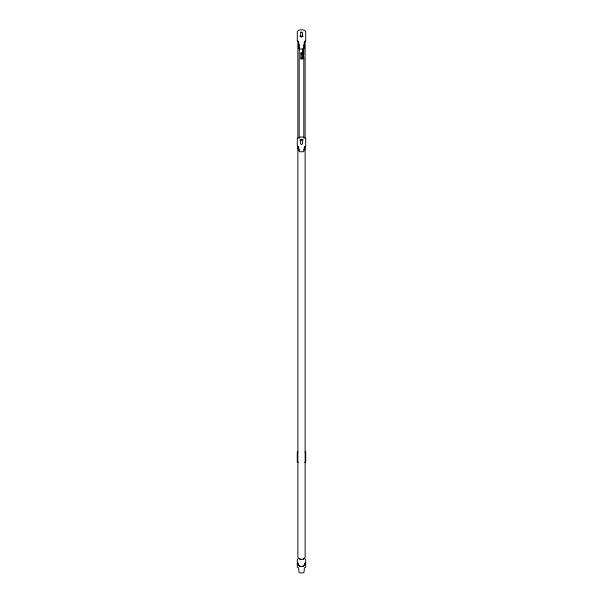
<?xml version="1.0" encoding="UTF-8"?>
<svg xmlns="http://www.w3.org/2000/svg" width="603" height="603" viewBox="0 0 603 603"><rect width="100%" height="100%" fill="white"/><g stroke="black" fill="none" stroke-linecap="round" stroke-linejoin="round"><path stroke-width="0.9" d="M297.867 146.491L297.867 557.021L298.357 558.333L301.5 559.637L304.643 558.333L305.133 557.021L305.133 146.491M297.927 451.715L297.287 452.514L297.287 461.988L298.236 462.411M297.927 558.891L297.287 559.682L297.287 567.159L298.643 567.883L298.907 572.006L299.759 572.85L303.241 572.85L304.093 572.006L304.357 567.883L305.713 567.159L305.713 559.682L305.073 558.891M303.317 559.283L304.643 558.333M299.691 36.074L303.309 36.074M302.42 49.265L303.467 49.265M302.42 51.489L303.467 51.489M302.42 53.418L303.467 53.418M300.867 53.848L302.126 53.848M300.867 58.039L302.126 58.039M299.691 140.032L303.309 140.032M304.764 462.411L305.713 461.988L305.713 452.514L305.073 451.715M301.5 559.637L298.357 558.333M305.133 41.125L305.133 138.027M303.814 44.501L303.814 54.805M303.814 56.682L303.814 138.162M303.467 48.971L303.467 58.612L302.42 58.612L302.42 48.971M299.186 44.501L299.186 138.162M297.867 41.125L297.867 138.027M305.133 147.773A3.633 2.616 0 0 1 303.317 150.034M299.683 150.034A3.633 2.616 0 0 1 297.867 147.773M304.357 41.615L304.093 48.255L303.241 49.107L299.759 49.107L298.907 48.255L298.643 41.615L297.287 40.891L297.287 31.416C299.133 29.215 303.867 29.215 305.713 31.416L305.713 40.891L304.357 41.615M304.357 146.785L304.093 150.908L303.241 151.752L299.759 151.752L298.907 150.908L298.643 146.785L297.287 146.062L297.287 138.584C299.133 136.391 303.867 136.391 305.713 138.584L305.713 146.062L304.357 146.785M305.133 562.946L304.643 564.762L303.317 566.089L301.5 566.579L299.683 566.089L298.357 564.762L297.867 562.946A3.633 3.633 0 0 0 301.5 566.579A3.633 3.633 0 0 0 305.133 562.946M300.867 32.163L300.445 36.15L301.5 37.205L302.555 36.15L302.555 32.992L302.133 32.163L300.867 32.163M300.867 139.338L300.445 143.635L301.5 144.682L302.555 143.635L302.555 140.167L302.133 139.338L300.867 139.338M302.126 52.793L300.867 52.793L300.867 59.094L302.126 59.094L302.126 52.793"/></g></svg>
